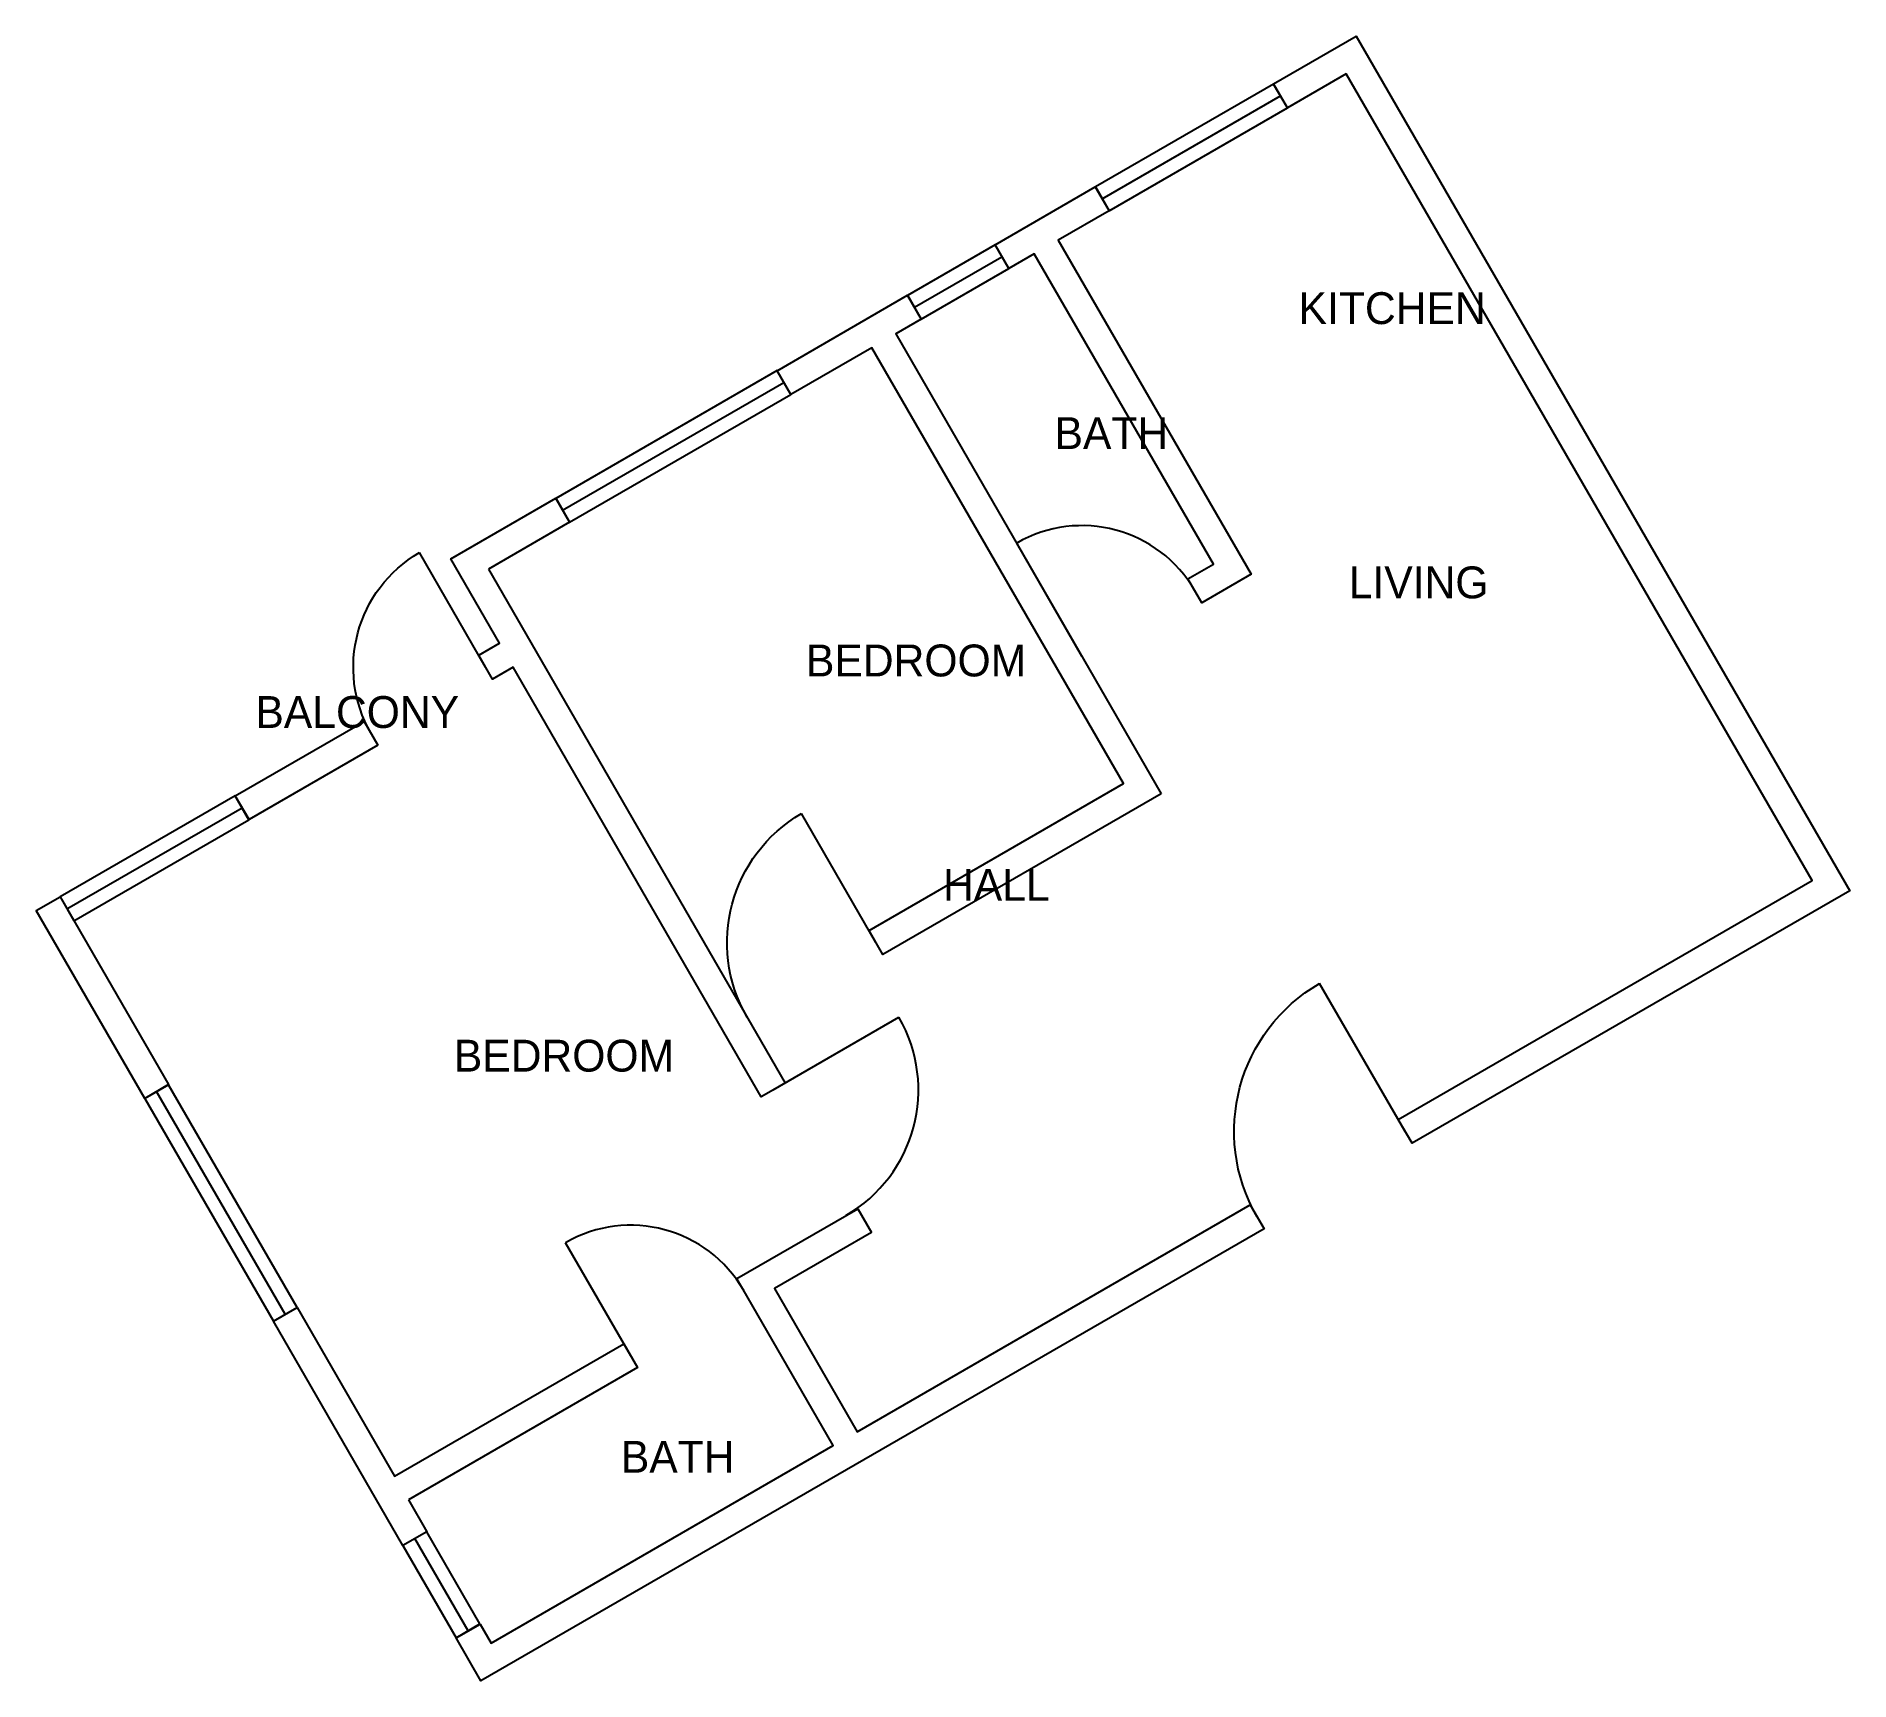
# Model space of a CAD drawing. Header units: metres. Extents: x 512335.9 to 512348.4, y 4012871.6 to 4012882.9.
import ezdxf

# ---------------------------------------------------------------- set-up
doc = ezdxf.new("R2010")
doc.units = ezdxf.units.M
for name, color, linetype in [('A-WALL-EXT', 7, 'Continuous'), ('A-WIND', 7, 'Continuous'), ('ROOM-NAMES', 7, 'Continuous')]:
    doc.layers.add(name, color=color, linetype=linetype)

# ---------------------------------------------------------------- blocks, each defined once
blk = doc.blocks.new('A$C5EED005A')
blk.add_line((0, 0), (0, 0.901))
blk.add_arc((0, 0), 0.901, 0, 90)
blk = doc.blocks.new('A$C5EED0067')
blk.add_line((0, 0), (0, 1.028))
blk.add_arc((0, 0), 1.028, 0, 90)
blk = doc.blocks.new('A$C5EED0064')
blk.add_line((0, 0), (0, 1.002))
blk.add_arc((0, 0), 1.002, 0, 90)
blk = doc.blocks.new('A$C5EED005B')
blk.add_line((0, 0), (0, 0.913))
blk.add_arc((0, 0), 0.913, 0, 90)
blk = doc.blocks.new('A$C5EED0076')
blk.add_line((0, 0), (0, 1.18))
blk.add_arc((0, 0), 1.18, 0, 90)
blk = doc.blocks.new('WIN-142')
blk.add_line((0, 0), (1.421, 0))
blk.add_lwpolyline([(0, -0.095), (1.421, -0.095), (1.421, 0.095), (0, 0.095)], close=True)
blk = doc.blocks.new('WIN-070')
blk.add_line((0, 0), (0.698, 0))
blk.add_lwpolyline([(0, -0.095), (0.698, -0.095), (0.698, 0.095), (0, 0.095)], close=True)
blk = doc.blocks.new('WIN-176')
blk.add_line((0, 0), (1.764, 0))
blk.add_lwpolyline([(0, -0.095), (1.764, -0.095), (1.764, 0.095), (0, 0.095)], close=True)
blk = doc.blocks.new('WIN-140')
blk.add_line((0, 0), (1.396, 0))
blk.add_lwpolyline([(0, -0.095), (1.396, -0.095), (1.396, 0.095), (0, 0.095)], close=True)
blk = doc.blocks.new('WIN-074')
blk.add_line((0, 0), (0.736, 0))
blk.add_lwpolyline([(0, -0.095), (0.736, -0.095), (0.736, 0.095), (0, 0.095)], close=True)
blk = doc.blocks.new('WIN-178')
blk.add_line((0, 0), (1.776, 0))
blk.add_lwpolyline([(0, -0.095), (1.776, -0.095), (1.776, 0.095), (0, 0.095)], close=True)

msp = doc.modelspace()

# ---------------------------------------------------------------- linework, layer by layer
at = {"layer": 'A-WALL-EXT'}
for points in [[(512344.893, 4012882.664), (512344.487, 4012882.43), (512344.392, 4012882.595), (512344.963, 4012882.924), (512348.37, 4012877.024), (512345.348, 4012875.28), (512345.253, 4012875.445), (512348.11, 4012877.094)], [(512343.801, 4012879.177), (512343.977, 4012879.279), (512342.74, 4012881.421), (512342.564, 4012881.32), (512342.469, 4012881.484), (512343.161, 4012881.884), (512343.256, 4012881.719), (512342.905, 4012881.516), (512344.237, 4012879.209), (512343.896, 4012879.012)], [(512343.617, 4012877.694), (512341.694, 4012876.584), (512341.599, 4012876.749), (512343.357, 4012877.764), (512341.619, 4012880.774), (512341.059, 4012880.451), (512340.964, 4012880.615), (512341.865, 4012881.136), (512341.96, 4012880.971), (512341.784, 4012880.869)], [(512338.971, 4012879.245), (512341.02, 4012875.696), (512340.855, 4012875.601), (512339.143, 4012878.568), (512339, 4012878.485), (512338.905, 4012878.65), (512339.047, 4012878.733), (512338.711, 4012879.315), (512339.436, 4012879.734), (512339.532, 4012879.569)], [(512338.209, 4012878.029), (512337.319, 4012877.515), (512337.223, 4012877.68), (512338.113, 4012878.193)], [(512335.85, 4012876.887), (512336.015, 4012876.982), (512336.763, 4012875.685), (512336.599, 4012875.59)], [(512341.616, 4012874.664), (512340.946, 4012874.277), (512341.517, 4012873.288), (512344.231, 4012874.855), (512344.326, 4012874.69), (512338.92, 4012871.569), (512338.749, 4012871.865), (512338.914, 4012871.96), (512338.99, 4012871.829), (512341.352, 4012873.193), (512340.686, 4012874.346), (512341.521, 4012874.828)], [(512338.419, 4012872.818), (512338.546, 4012872.598), (512338.381, 4012872.503), (512337.487, 4012874.052), (512337.652, 4012874.147), (512338.324, 4012872.982), (512339.906, 4012873.896), (512340.001, 4012873.731)]]:
    msp.add_lwpolyline(points, close=True, dxfattribs=at)

# ---------------------------------------------------------------- block references
for name, p, rotation in [('A$C5EED005A', (512343.069, 4012878.644), 29.999999999999996), ('A$C5EED0064', (512340.938, 4012875.649), -60), ('A$C5EED005A', (512339.954, 4012873.813), 29.999999999999996)]:
    msp.add_blockref(name, p, dxfattribs=dict(rotation=rotation))
at = {"yscale": -1, "rotation": 210}
for name, p in [('A$C5EED005B', (512338.952, 4012878.568)), ('A$C5EED0067', (512341.647, 4012876.666)), ('A$C5EED0076', (512345.3, 4012875.362))]:
    msp.add_blockref(name, p, dxfattribs=at)
at = {"layer": 'A-WIND'}
for name, p, rotation in [('WIN-142', (512343.209, 4012881.802), 29.999999999999996), ('WIN-070', (512341.912, 4012881.053), 29.999999999999996), ('WIN-176', (512339.484, 4012879.651), 29.999999999999996), ('WIN-140', (512336.062, 4012876.899), 29.999999999999996), ('WIN-178', (512337.569, 4012874.099), 120), ('WIN-074', (512338.831, 4012871.913), 120)]:
    msp.add_blockref(name, p, dxfattribs=dict(at, rotation=rotation))

# ---------------------------------------------------------------- texts
at = {"layer": 'ROOM-NAMES'}
for s, p in [('KITCHEN', (512344.565, 4012880.937)), ('BATH', (512342.88, 4012880.074)), ('LIVING', (512344.911, 4012879.043)), ('BEDROOM', (512341.164, 4012878.504)), ('BALCONY', (512337.363, 4012878.148)), ('HALL', (512342.11, 4012876.955)), ('BEDROOM', (512338.733, 4012875.775)), ('BATH', (512339.886, 4012873.005))]:
    msp.add_text(s, height=0.22, dxfattribs=at).set_placement(p)

doc.saveas('drawing.dxf')
